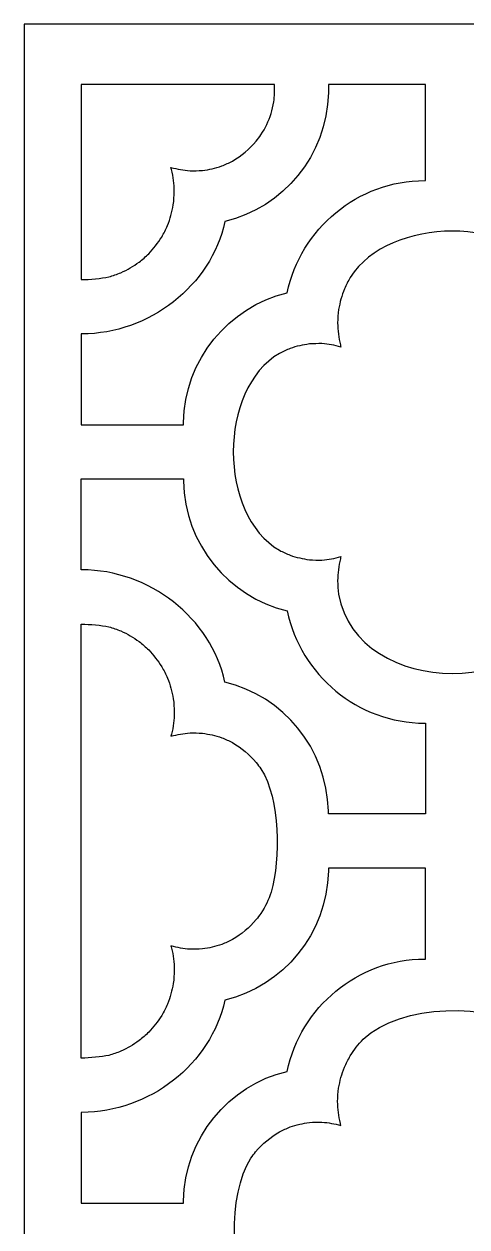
# Model space of a CAD drawing. Header units: centimetres. Extents: x 17.4 to 27.5, y -9.5 to 9.5.
# Drawn here: x 22.828 to 24.485, y 4.998 to 9.5 of the extents above; entities that cross this region are included whole.
import ezdxf

# ---------------------------------------------------------------- set-up
doc = ezdxf.new("R2010")
doc.units = ezdxf.units.CM
doc.header["$MEASUREMENT"] = 0
doc.layers.add('layer 1', color=7, linetype='Continuous')

msp = doc.modelspace()

# ---------------------------------------------------------------- linework, layer by layer
at = {"layer": 'layer 1', "color": 250}
for points, knots in [([(22.82786, 9.5), (24.38524, 9.5), (25.94264, 9.5), (27.50001, 9.5), (27.50001, 9.5), (27.50001, 3.16666), (27.50001, -3.16667), (27.50001, -9.5), (27.50001, -9.5), (25.94264, -9.5), (24.38524, -9.5), (22.82786, -9.5), (22.82786, -9.5), (22.82786, -3.16667), (22.82786, 3.16666), (22.82786, 9.5)], [0, 0, 0, 0, 0.2, 0.2, 0.2, 0.2, 0.4, 0.4, 0.4, 0.4, 0.6, 0.6, 0.6, 0.6, 1, 1, 1, 1]), ([(23.0417, 9.27418), (23.0417, 9.27418), (23.0417, 9.27418), (23.0417, 9.27418), (23.0417, 9.27418), (23.28287, 9.27418), (23.52406, 9.27418), (23.76521, 9.27418), (23.76521, 9.27418), (23.76516, 9.26861), (23.76508, 9.24272), (23.76497, 9.24018), (23.76497, 9.24018), (23.76451, 9.22983), (23.76361, 9.21946), (23.76223, 9.2087), (23.76223, 9.2087), (23.75959, 9.19372), (23.75634, 9.17958), (23.7522, 9.16487), (23.7522, 9.16487), (23.74244, 9.13586), (23.73065, 9.11116), (23.71425, 9.08536), (23.71425, 9.08536), (23.70844, 9.0775), (23.70262, 9.06965), (23.69681, 9.06179), (23.69681, 9.06179), (23.67017, 9.03073), (23.64267, 9.00774), (23.60743, 8.98722), (23.60743, 8.98722), (23.59425, 8.98036), (23.58133, 8.97447), (23.56755, 8.96895), (23.56755, 8.96895), (23.54329, 8.96063), (23.5207, 8.95536), (23.49528, 8.95209), (23.49528, 8.95209), (23.4796, 8.95089), (23.46464, 8.95051), (23.44892, 8.95092), (23.44892, 8.95092), (23.42392, 8.95285), (23.4015, 8.95678), (23.37749, 8.96355), (23.37749, 8.96355), (23.37828, 8.96094), (23.37905, 8.95829), (23.37981, 8.95561), (23.37981, 8.95561), (23.38619, 8.92774), (23.38936, 8.90206), (23.39007, 8.87346), (23.39007, 8.87346), (23.38963, 8.85641), (23.38843, 8.84018), (23.3863, 8.82329), (23.3863, 8.82329), (23.38142, 8.79587), (23.37459, 8.77153), (23.36447, 8.74562), (23.36447, 8.74562), (23.35785, 8.73086), (23.35086, 8.71707), (23.34286, 8.70302), (23.34286, 8.70302), (23.3282, 8.67998), (23.31288, 8.66027), (23.29418, 8.64046), (23.29418, 8.64046), (23.28258, 8.62932), (23.27102, 8.61915), (23.25844, 8.60915), (23.25844, 8.60915), (23.23633, 8.59325), (23.21488, 8.58074), (23.19015, 8.56942), (23.19015, 8.56942), (23.17511, 8.56341), (23.1605, 8.55842), (23.14496, 8.55394), (23.14496, 8.55394), (23.11739, 8.54747), (23.07218, 8.54427), (23.04392, 8.54354), (23.04392, 8.54354), (23.04369, 8.54357), (23.04282, 8.54357), (23.0417, 8.54357), (23.0417, 8.54357), (23.0417, 8.7871), (23.0417, 9.03064), (23.0417, 9.27418)], [0, 0, 0, 0, 0.04, 0.04, 0.04, 0.04, 0.08, 0.08, 0.08, 0.08, 0.12, 0.12, 0.12, 0.12, 0.16, 0.16, 0.16, 0.16, 0.2, 0.2, 0.2, 0.2, 0.24, 0.24, 0.24, 0.24, 0.28, 0.28, 0.28, 0.28, 0.32, 0.32, 0.32, 0.32, 0.36, 0.36, 0.36, 0.36, 0.4, 0.4, 0.4, 0.4, 0.44, 0.44, 0.44, 0.44, 0.48, 0.48, 0.48, 0.48, 0.52, 0.52, 0.52, 0.52, 0.56, 0.56, 0.56, 0.56, 0.6, 0.6, 0.6, 0.6, 0.64, 0.64, 0.64, 0.64, 0.68, 0.68, 0.68, 0.68, 0.72, 0.72, 0.72, 0.72, 0.76, 0.76, 0.76, 0.76, 0.8, 0.8, 0.8, 0.8, 0.84, 0.84, 0.84, 0.84, 0.88, 0.88, 0.88, 0.88, 0.92, 0.92, 0.92, 0.92, 1, 1, 1, 1]), ([(23.96661, 9.27418), (23.96661, 9.27418), (23.96661, 9.27418), (23.96661, 9.27418), (23.96661, 9.27418), (24.0876, 9.27418), (24.20859, 9.27418), (24.32958, 9.27418), (24.32958, 9.27418), (24.32958, 9.15426), (24.32958, 9.0343), (24.32958, 8.91437), (24.32958, 8.91437), (24.32833, 8.91437), (24.32749, 8.91437), (24.32735, 8.91437), (24.32735, 8.91437), (24.07513, 8.91437), (23.86334, 8.7338), (23.81194, 8.49401), (23.81194, 8.49401), (23.59307, 8.44201), (23.42858, 8.2446), (23.42446, 8.00883), (23.42446, 8.00883), (23.42444, 8.00769), (23.42441, 8.00432), (23.42441, 8.00058), (23.42441, 8.00058), (23.29684, 8.00058), (23.16928, 8.00058), (23.0417, 8.00058), (23.0417, 8.00058), (23.0417, 8.11387), (23.0417, 8.22714), (23.0417, 8.34043), (23.0417, 8.34043), (23.04282, 8.34043), (23.04369, 8.34043), (23.04392, 8.34043), (23.04392, 8.34043), (23.29613, 8.34043), (23.52768, 8.52103), (23.57907, 8.7608), (23.57907, 8.7608), (23.79706, 8.81257), (23.96107, 9.00853), (23.96653, 9.24299), (23.96653, 9.24299), (23.96655, 9.24487), (23.96661, 9.26954), (23.96661, 9.27418)], [0, 0, 0, 0, 0.0714286, 0.0714286, 0.0714286, 0.0714286, 0.1428571, 0.1428571, 0.1428571, 0.1428571, 0.2142857, 0.2142857, 0.2142857, 0.2142857, 0.2857143, 0.2857143, 0.2857143, 0.2857143, 0.3571429, 0.3571429, 0.3571429, 0.3571429, 0.4285714, 0.4285714, 0.4285714, 0.4285714, 0.5, 0.5, 0.5, 0.5, 0.5714286, 0.5714286, 0.5714286, 0.5714286, 0.6428571, 0.6428571, 0.6428571, 0.6428571, 0.7142857, 0.7142857, 0.7142857, 0.7142857, 0.7857143, 0.7857143, 0.7857143, 0.7857143, 0.8571429, 0.8571429, 0.8571429, 0.8571429, 1, 1, 1, 1]), ([(24.81183, 8.55178), (24.81183, 8.55178), (24.81183, 8.55178), (24.81183, 8.55178), (24.81183, 8.55178), (24.81984, 8.53773), (24.82683, 8.52394), (24.83347, 8.50917), (24.83347, 8.50917), (24.84359, 8.48328), (24.85041, 8.45893), (24.8553, 8.43154), (24.8553, 8.43154), (24.85743, 8.41461), (24.85863, 8.3984), (24.85906, 8.38134), (24.85906, 8.38134), (24.85833, 8.35277), (24.85519, 8.32706), (24.84878, 8.29922), (24.84878, 8.29922), (24.84803, 8.29651), (24.84727, 8.29389), (24.84648, 8.29128), (24.84648, 8.29128), (24.87047, 8.29804), (24.89292, 8.30194), (24.91789, 8.30391), (24.91789, 8.30391), (24.93364, 8.30429), (24.9486, 8.30391), (24.96428, 8.3027), (24.96428, 8.3027), (24.98967, 8.29944), (25.01229, 8.29416), (25.03655, 8.28584), (25.03655, 8.28584), (25.05034, 8.28036), (25.06325, 8.27444), (25.07643, 8.26759), (25.07643, 8.26759), (25.31887, 8.1264), (25.3064, 7.62012), (25.03655, 7.51222), (25.03655, 7.51222), (25.01229, 7.5039), (24.98967, 7.49865), (24.96428, 7.49537), (24.96428, 7.49537), (24.9486, 7.49415), (24.93364, 7.49379), (24.91789, 7.4942), (24.91789, 7.4942), (24.89292, 7.49612), (24.87047, 7.50005), (24.84648, 7.50681), (24.84648, 7.50681), (24.84727, 7.5042), (24.84803, 7.50155), (24.84878, 7.49891), (24.84878, 7.49891), (24.85519, 7.471), (24.85833, 7.44532), (24.85906, 7.41672), (24.85906, 7.41672), (24.85863, 7.39966), (24.85743, 7.38348), (24.8553, 7.36656), (24.8553, 7.36656), (24.78502, 6.97084), (24.07499, 6.97084), (24.00473, 7.36656), (24.00473, 7.36656), (24.00261, 7.38348), (24.00141, 7.39966), (24.00096, 7.41672), (24.00096, 7.41672), (24.00168, 7.44532), (24.00484, 7.471), (24.01123, 7.49891), (24.01123, 7.49891), (24.01197, 7.50155), (24.01277, 7.5042), (24.01356, 7.50681), (24.01356, 7.50681), (23.98954, 7.50005), (23.9671, 7.49612), (23.94213, 7.4942), (23.94213, 7.4942), (23.92641, 7.49379), (23.91146, 7.49415), (23.89575, 7.49537), (23.89575, 7.49537), (23.87034, 7.49865), (23.84771, 7.5039), (23.82349, 7.51222), (23.82349, 7.51222), (23.8097, 7.51773), (23.79679, 7.52366), (23.78361, 7.5305), (23.78361, 7.5305), (23.55284, 7.66486), (23.55323, 8.13343), (23.78361, 8.26759), (23.78361, 8.26759), (23.79679, 8.27444), (23.8097, 8.28036), (23.82349, 8.28584), (23.82349, 8.28584), (23.84771, 8.29416), (23.87034, 8.29944), (23.89575, 8.3027), (23.89575, 8.3027), (23.91146, 8.30391), (23.92641, 8.30429), (23.94213, 8.30391), (23.94213, 8.30391), (23.9671, 8.30194), (23.98954, 8.29804), (24.01356, 8.29128), (24.01356, 8.29128), (24.01277, 8.29389), (24.01197, 8.29651), (24.01123, 8.29922), (24.01123, 8.29922), (24.00484, 8.32706), (24.00168, 8.35277), (24.00096, 8.38134), (24.00096, 8.38134), (24.00141, 8.3984), (24.00261, 8.41461), (24.00473, 8.43154), (24.00473, 8.43154), (24.0096, 8.45893), (24.01643, 8.48328), (24.02658, 8.50917), (24.02658, 8.50917), (24.03317, 8.52394), (24.04019, 8.53773), (24.0482, 8.55178), (24.0482, 8.55178), (24.19484, 8.78257), (24.66501, 8.78287), (24.81183, 8.55178)], [0, 0, 0, 0, 0.027027, 0.027027, 0.027027, 0.027027, 0.0540541, 0.0540541, 0.0540541, 0.0540541, 0.0810811, 0.0810811, 0.0810811, 0.0810811, 0.1081081, 0.1081081, 0.1081081, 0.1081081, 0.1351351, 0.1351351, 0.1351351, 0.1351351, 0.1621622, 0.1621622, 0.1621622, 0.1621622, 0.1891892, 0.1891892, 0.1891892, 0.1891892, 0.2162162, 0.2162162, 0.2162162, 0.2162162, 0.2432432, 0.2432432, 0.2432432, 0.2432432, 0.2702703, 0.2702703, 0.2702703, 0.2702703, 0.2972973, 0.2972973, 0.2972973, 0.2972973, 0.3243243, 0.3243243, 0.3243243, 0.3243243, 0.3513514, 0.3513514, 0.3513514, 0.3513514, 0.3783784, 0.3783784, 0.3783784, 0.3783784, 0.4054054, 0.4054054, 0.4054054, 0.4054054, 0.4324324, 0.4324324, 0.4324324, 0.4324324, 0.4594595, 0.4594595, 0.4594595, 0.4594595, 0.4864865, 0.4864865, 0.4864865, 0.4864865, 0.5135135, 0.5135135, 0.5135135, 0.5135135, 0.5405405, 0.5405405, 0.5405405, 0.5405405, 0.5675676, 0.5675676, 0.5675676, 0.5675676, 0.5945946, 0.5945946, 0.5945946, 0.5945946, 0.6216216, 0.6216216, 0.6216216, 0.6216216, 0.6486486, 0.6486486, 0.6486486, 0.6486486, 0.6756757, 0.6756757, 0.6756757, 0.6756757, 0.7027027, 0.7027027, 0.7027027, 0.7027027, 0.7297297, 0.7297297, 0.7297297, 0.7297297, 0.7567568, 0.7567568, 0.7567568, 0.7567568, 0.7837838, 0.7837838, 0.7837838, 0.7837838, 0.8108108, 0.8108108, 0.8108108, 0.8108108, 0.8378378, 0.8378378, 0.8378378, 0.8378378, 0.8648649, 0.8648649, 0.8648649, 0.8648649, 0.8918919, 0.8918919, 0.8918919, 0.8918919, 0.9189189, 0.9189189, 0.9189189, 0.9189189, 0.9459459, 0.9459459, 0.9459459, 0.9459459, 1, 1, 1, 1]), ([(23.96661, 6.54389), (23.96661, 6.54389), (23.96661, 6.54389), (23.96661, 6.54389), (23.96661, 6.54389), (24.0876, 6.54389), (24.20859, 6.54389), (24.32958, 6.54389), (24.32958, 6.54389), (24.32958, 6.65715), (24.32958, 6.77045), (24.32958, 6.88371), (24.32958, 6.88371), (24.32833, 6.88371), (24.32749, 6.88371), (24.32735, 6.88371), (24.32735, 6.88371), (24.07513, 6.88371), (23.86334, 7.06429), (23.81194, 7.30408), (23.81194, 7.30408), (23.59307, 7.35605), (23.42858, 7.55349), (23.42446, 7.78924), (23.42446, 7.78924), (23.42444, 7.79038), (23.42441, 7.79381), (23.42441, 7.79751), (23.42441, 7.79751), (23.29684, 7.79751), (23.16928, 7.79751), (23.0417, 7.79751), (23.0417, 7.79751), (23.0417, 7.68422), (23.0417, 7.57092), (23.0417, 7.45763), (23.0417, 7.45763), (23.04282, 7.45766), (23.04369, 7.45766), (23.04392, 7.45766), (23.04392, 7.45766), (23.29613, 7.45766), (23.52768, 7.27707), (23.57907, 7.03729), (23.57907, 7.03729), (23.79706, 6.98551), (23.96107, 6.78953), (23.96653, 6.55507), (23.96653, 6.55507), (23.96655, 6.55319), (23.96661, 6.54855), (23.96661, 6.54389)], [0, 0, 0, 0, 0.0714286, 0.0714286, 0.0714286, 0.0714286, 0.1428571, 0.1428571, 0.1428571, 0.1428571, 0.2142857, 0.2142857, 0.2142857, 0.2142857, 0.2857143, 0.2857143, 0.2857143, 0.2857143, 0.3571429, 0.3571429, 0.3571429, 0.3571429, 0.4285714, 0.4285714, 0.4285714, 0.4285714, 0.5, 0.5, 0.5, 0.5, 0.5714286, 0.5714286, 0.5714286, 0.5714286, 0.6428571, 0.6428571, 0.6428571, 0.6428571, 0.7142857, 0.7142857, 0.7142857, 0.7142857, 0.7857143, 0.7857143, 0.7857143, 0.7857143, 0.8571429, 0.8571429, 0.8571429, 0.8571429, 1, 1, 1, 1]), ([(23.71425, 6.71273), (23.71425, 6.71273), (23.71425, 6.71273), (23.71425, 6.71273), (23.71425, 6.71273), (23.70844, 6.72059), (23.70262, 6.72845), (23.69681, 6.73627), (23.69681, 6.73627), (23.67017, 6.76733), (23.64267, 6.79034), (23.60743, 6.81087), (23.60743, 6.81087), (23.59425, 6.81771), (23.58133, 6.82361), (23.56755, 6.82912), (23.56755, 6.82912), (23.54329, 6.83746), (23.5207, 6.8427), (23.49528, 6.84597), (23.49528, 6.84597), (23.4796, 6.84719), (23.46464, 6.84758), (23.44892, 6.84714), (23.44892, 6.84714), (23.42392, 6.84524), (23.4015, 6.84129), (23.37749, 6.83453), (23.37749, 6.83453), (23.37828, 6.83716), (23.37905, 6.8398), (23.37981, 6.84246), (23.37981, 6.84246), (23.38619, 6.87033), (23.38936, 6.89602), (23.39007, 6.92463), (23.39007, 6.92463), (23.38963, 6.94168), (23.38843, 6.95786), (23.3863, 6.97478), (23.3863, 6.97478), (23.38142, 7.00223), (23.37459, 7.02653), (23.36447, 7.05244), (23.36447, 7.05244), (23.35785, 7.06724), (23.35086, 7.08102), (23.34286, 7.09511), (23.34286, 7.09511), (23.3282, 7.11811), (23.31288, 7.13778), (23.29418, 7.1576), (23.29418, 7.1576), (23.28258, 7.16875), (23.27102, 7.17894), (23.25844, 7.18891), (23.25844, 7.18891), (23.23633, 7.20485), (23.21488, 7.21735), (23.19015, 7.22864), (23.19015, 7.22864), (23.17511, 7.23465), (23.1605, 7.23967), (23.14496, 7.24414), (23.14496, 7.24414), (23.11739, 7.25062), (23.07218, 7.25381), (23.04392, 7.25452), (23.04392, 7.25452), (23.04369, 7.25452), (23.04282, 7.25452), (23.0417, 7.25452), (23.0417, 7.25452), (23.0417, 7.25452), (23.0417, 5.63022), (23.0417, 5.63022), (23.0417, 5.63022), (23.04282, 5.63022), (23.04369, 5.63022), (23.04392, 5.63022), (23.04392, 5.63022), (23.07218, 5.63091), (23.11739, 5.63411), (23.14496, 5.64057), (23.14496, 5.64057), (23.1605, 5.64504), (23.17511, 5.65006), (23.19015, 5.65607), (23.19015, 5.65607), (23.21488, 5.6674), (23.23633, 5.67987), (23.25844, 5.69581), (23.25844, 5.69581), (23.27102, 5.7058), (23.28258, 5.71594), (23.29418, 5.72711), (23.29418, 5.72711), (23.31288, 5.74692), (23.3282, 5.7666), (23.34286, 5.78964), (23.34286, 5.78964), (23.35086, 5.80371), (23.35785, 5.81748), (23.36447, 5.83228), (23.36447, 5.83228), (23.37459, 5.85818), (23.38142, 5.88249), (23.3863, 5.90993), (23.3863, 5.90993), (23.38843, 5.92685), (23.38963, 5.94303), (23.39007, 5.96009), (23.39007, 5.96009), (23.38936, 5.98869), (23.38619, 6.01438), (23.37981, 6.04223), (23.37981, 6.04223), (23.37905, 6.04491), (23.37828, 6.04757), (23.37749, 6.05019), (23.37749, 6.05019), (23.4015, 6.0434), (23.42392, 6.03947), (23.44892, 6.03757), (23.44892, 6.03757), (23.46464, 6.03716), (23.4796, 6.03753), (23.49528, 6.03875), (23.49528, 6.03875), (23.5207, 6.04203), (23.54329, 6.04725), (23.56755, 6.05559), (23.56755, 6.05559), (23.58133, 6.0611), (23.59425, 6.067), (23.60743, 6.07384), (23.60743, 6.07384), (23.64267, 6.09438), (23.67017, 6.11738), (23.69681, 6.14844), (23.69681, 6.14844), (23.70262, 6.1563), (23.70844, 6.16416), (23.71425, 6.17198), (23.71425, 6.17198), (23.73065, 6.19778), (23.74244, 6.22251), (23.7522, 6.25152), (23.7522, 6.25152), (23.78754, 6.37682), (23.78708, 6.59812), (23.71425, 6.71273)], [0, 0, 0, 0, 0.025641, 0.025641, 0.025641, 0.025641, 0.0512821, 0.0512821, 0.0512821, 0.0512821, 0.0769231, 0.0769231, 0.0769231, 0.0769231, 0.1025641, 0.1025641, 0.1025641, 0.1025641, 0.1282051, 0.1282051, 0.1282051, 0.1282051, 0.1538462, 0.1538462, 0.1538462, 0.1538462, 0.1794872, 0.1794872, 0.1794872, 0.1794872, 0.2051282, 0.2051282, 0.2051282, 0.2051282, 0.2307692, 0.2307692, 0.2307692, 0.2307692, 0.2564103, 0.2564103, 0.2564103, 0.2564103, 0.2820513, 0.2820513, 0.2820513, 0.2820513, 0.3076923, 0.3076923, 0.3076923, 0.3076923, 0.3333333, 0.3333333, 0.3333333, 0.3333333, 0.3589744, 0.3589744, 0.3589744, 0.3589744, 0.3846154, 0.3846154, 0.3846154, 0.3846154, 0.4102564, 0.4102564, 0.4102564, 0.4102564, 0.4358974, 0.4358974, 0.4358974, 0.4358974, 0.4615385, 0.4615385, 0.4615385, 0.4615385, 0.4871795, 0.4871795, 0.4871795, 0.4871795, 0.5128205, 0.5128205, 0.5128205, 0.5128205, 0.5384615, 0.5384615, 0.5384615, 0.5384615, 0.5641026, 0.5641026, 0.5641026, 0.5641026, 0.5897436, 0.5897436, 0.5897436, 0.5897436, 0.6153846, 0.6153846, 0.6153846, 0.6153846, 0.6410256, 0.6410256, 0.6410256, 0.6410256, 0.6666667, 0.6666667, 0.6666667, 0.6666667, 0.6923077, 0.6923077, 0.6923077, 0.6923077, 0.7179487, 0.7179487, 0.7179487, 0.7179487, 0.7435897, 0.7435897, 0.7435897, 0.7435897, 0.7692308, 0.7692308, 0.7692308, 0.7692308, 0.7948718, 0.7948718, 0.7948718, 0.7948718, 0.8205128, 0.8205128, 0.8205128, 0.8205128, 0.8461538, 0.8461538, 0.8461538, 0.8461538, 0.8717949, 0.8717949, 0.8717949, 0.8717949, 0.8974359, 0.8974359, 0.8974359, 0.8974359, 0.9230769, 0.9230769, 0.9230769, 0.9230769, 0.9487179, 0.9487179, 0.9487179, 0.9487179, 1, 1, 1, 1]), ([(23.96661, 6.34082), (23.96661, 6.34082), (23.96661, 6.34082), (23.96661, 6.34082), (23.96661, 6.34082), (24.0876, 6.34082), (24.20859, 6.34082), (24.32958, 6.34082), (24.32958, 6.34082), (24.32958, 6.22757), (24.32958, 6.11429), (24.32958, 6.001), (24.32958, 6.001), (24.32833, 6.001), (24.32749, 6.00102), (24.32735, 6.00102), (24.32735, 6.00102), (24.07513, 6.00102), (23.86334, 5.82042), (23.81194, 5.58063), (23.81194, 5.58063), (23.59307, 5.52866), (23.42858, 5.33122), (23.42446, 5.09547), (23.42446, 5.09547), (23.42444, 5.09431), (23.42441, 5.09094), (23.42441, 5.0872), (23.42441, 5.0872), (23.29684, 5.0872), (23.16928, 5.0872), (23.0417, 5.0872), (23.0417, 5.0872), (23.0417, 5.2005), (23.0417, 5.31379), (23.0417, 5.42708), (23.0417, 5.42708), (23.04282, 5.42708), (23.04369, 5.42705), (23.04392, 5.42705), (23.04392, 5.42705), (23.29613, 5.42705), (23.52768, 5.60765), (23.57907, 5.84742), (23.57907, 5.84742), (23.79706, 5.8992), (23.96107, 6.09518), (23.96653, 6.32964), (23.96653, 6.32964), (23.96655, 6.33152), (23.96661, 6.33615), (23.96661, 6.34082)], [0, 0, 0, 0, 0.0714286, 0.0714286, 0.0714286, 0.0714286, 0.1428571, 0.1428571, 0.1428571, 0.1428571, 0.2142857, 0.2142857, 0.2142857, 0.2142857, 0.2857143, 0.2857143, 0.2857143, 0.2857143, 0.3571429, 0.3571429, 0.3571429, 0.3571429, 0.4285714, 0.4285714, 0.4285714, 0.4285714, 0.5, 0.5, 0.5, 0.5, 0.5714286, 0.5714286, 0.5714286, 0.5714286, 0.6428571, 0.6428571, 0.6428571, 0.6428571, 0.7142857, 0.7142857, 0.7142857, 0.7142857, 0.7857143, 0.7857143, 0.7857143, 0.7857143, 0.8571429, 0.8571429, 0.8571429, 0.8571429, 1, 1, 1, 1]), ([(24.72744, 4.23907), (24.72744, 4.23907), (24.72744, 4.23907), (24.72744, 4.23907), (24.72744, 4.23907), (24.74002, 4.24908), (24.75159, 4.25921), (24.76318, 4.27038), (24.76318, 4.27038), (24.78186, 4.29021), (24.7972, 4.30989), (24.81183, 4.33293), (24.81183, 4.33293), (24.81984, 4.34699), (24.82683, 4.36077), (24.83347, 4.37554), (24.83347, 4.37554), (24.84359, 4.40143), (24.85041, 4.42578), (24.8553, 4.45318), (24.8553, 4.45318), (24.85743, 4.47013), (24.85863, 4.48631), (24.85906, 4.50337), (24.85906, 4.50337), (24.85833, 4.53197), (24.85519, 4.55766), (24.84878, 4.58553), (24.84878, 4.58553), (24.84803, 4.5882), (24.84727, 4.59082), (24.84648, 4.59343), (24.84648, 4.59343), (24.87047, 4.58667), (24.89292, 4.58274), (24.91789, 4.58084), (24.91789, 4.58084), (24.93364, 4.58042), (24.9486, 4.5808), (24.96428, 4.58201), (24.96428, 4.58201), (24.98967, 4.5853), (25.01229, 4.59055), (25.03655, 4.59887), (25.03655, 4.59887), (25.05034, 4.60438), (25.06325, 4.61028), (25.07643, 4.61714), (25.07643, 4.61714), (25.11167, 4.63765), (25.13918, 4.66065), (25.16581, 4.6917), (25.16581, 4.6917), (25.17163, 4.69956), (25.17744, 4.70742), (25.18326, 4.71528), (25.18326, 4.71528), (25.26484, 4.84367), (25.26484, 5.12768), (25.18326, 5.25609), (25.18326, 5.25609), (25.17744, 5.26391), (25.17163, 5.27177), (25.16581, 5.27965), (25.16581, 5.27965), (25.13918, 5.3107), (25.11167, 5.33371), (25.07643, 5.35421), (25.07643, 5.35421), (25.06325, 5.36106), (25.05034, 5.36701), (25.03655, 5.3725), (25.03655, 5.3725), (25.01229, 5.38081), (24.98967, 5.38606), (24.96428, 5.38934), (24.96428, 5.38934), (24.9486, 5.39056), (24.93364, 5.39094), (24.91789, 5.39051), (24.91789, 5.39051), (24.89292, 5.38859), (24.87047, 5.38466), (24.84648, 5.3779), (24.84648, 5.3779), (24.84727, 5.38051), (24.84803, 5.38316), (24.84878, 5.38582), (24.84878, 5.38582), (24.85519, 5.41371), (24.85833, 5.43939), (24.85906, 5.46799), (24.85906, 5.46799), (24.85863, 5.48506), (24.85743, 5.50123), (24.8553, 5.51816), (24.8553, 5.51816), (24.85041, 5.54558), (24.84359, 5.5699), (24.83347, 5.59581), (24.83347, 5.59581), (24.82683, 5.61058), (24.81984, 5.62438), (24.81183, 5.63843), (24.81183, 5.63843), (24.7972, 5.66147), (24.78186, 5.68115), (24.76318, 5.70097), (24.76318, 5.70097), (24.75159, 5.71213), (24.74002, 5.72228), (24.72744, 5.73226), (24.72744, 5.73226), (24.57465, 5.84224), (24.23454, 5.8337), (24.09685, 5.70097), (24.09685, 5.70097), (24.07816, 5.68115), (24.06285, 5.66147), (24.0482, 5.63843), (24.0482, 5.63843), (24.04019, 5.62438), (24.03317, 5.61058), (24.02658, 5.59581), (24.02658, 5.59581), (24.01643, 5.5699), (24.0096, 5.54558), (24.00473, 5.51816), (24.00473, 5.51816), (24.00261, 5.50123), (24.00141, 5.48506), (24.00096, 5.46799), (24.00096, 5.46799), (24.00168, 5.43939), (24.00484, 5.41371), (24.01123, 5.38582), (24.01123, 5.38582), (24.01197, 5.38316), (24.01277, 5.38051), (24.01356, 5.3779), (24.01356, 5.3779), (23.98954, 5.38466), (23.9671, 5.38859), (23.94213, 5.39051), (23.94213, 5.39051), (23.92641, 5.39094), (23.91146, 5.39056), (23.89575, 5.38934), (23.89575, 5.38934), (23.87034, 5.38606), (23.84771, 5.38081), (23.82349, 5.3725), (23.82349, 5.3725), (23.8097, 5.36701), (23.79679, 5.36106), (23.78361, 5.35421), (23.78361, 5.35421), (23.74837, 5.33371), (23.72086, 5.3107), (23.69423, 5.27965), (23.69423, 5.27965), (23.68841, 5.27177), (23.6826, 5.26391), (23.67677, 5.25609), (23.67677, 5.25609), (23.58843, 5.11703), (23.59559, 4.82489), (23.69423, 4.6917), (23.69423, 4.6917), (23.72086, 4.66065), (23.74837, 4.63765), (23.78361, 4.61714), (23.78361, 4.61714), (23.79679, 4.61028), (23.8097, 4.60438), (23.82349, 4.59887), (23.82349, 4.59887), (23.84771, 4.59055), (23.87034, 4.5853), (23.89575, 4.58201), (23.89575, 4.58201), (23.91146, 4.5808), (23.92641, 4.58042), (23.94213, 4.58084), (23.94213, 4.58084), (23.9671, 4.58274), (23.98954, 4.58667), (24.01356, 4.59343), (24.01356, 4.59343), (24.01277, 4.59082), (24.01197, 4.5882), (24.01123, 4.58553), (24.01123, 4.58553), (24.00484, 4.55766), (24.00168, 4.53197), (24.00096, 4.50337), (24.00096, 4.50337), (24.00141, 4.48631), (24.00261, 4.47013), (24.00473, 4.45318), (24.00473, 4.45318), (24.0096, 4.42578), (24.01643, 4.40143), (24.02658, 4.37554), (24.02658, 4.37554), (24.03317, 4.36077), (24.04019, 4.34699), (24.0482, 4.33293), (24.0482, 4.33293), (24.06285, 4.30989), (24.07816, 4.29021), (24.09685, 4.27038), (24.09685, 4.27038), (24.10842, 4.25921), (24.12002, 4.24908), (24.1326, 4.23907), (24.1326, 4.23907), (24.27178, 4.1389), (24.58821, 4.13887), (24.72744, 4.23907)], [0, 0, 0, 0, 0.0178571, 0.0178571, 0.0178571, 0.0178571, 0.0357143, 0.0357143, 0.0357143, 0.0357143, 0.0535714, 0.0535714, 0.0535714, 0.0535714, 0.0714286, 0.0714286, 0.0714286, 0.0714286, 0.0892857, 0.0892857, 0.0892857, 0.0892857, 0.1071429, 0.1071429, 0.1071429, 0.1071429, 0.125, 0.125, 0.125, 0.125, 0.1428571, 0.1428571, 0.1428571, 0.1428571, 0.1607143, 0.1607143, 0.1607143, 0.1607143, 0.1785714, 0.1785714, 0.1785714, 0.1785714, 0.1964286, 0.1964286, 0.1964286, 0.1964286, 0.2142857, 0.2142857, 0.2142857, 0.2142857, 0.2321429, 0.2321429, 0.2321429, 0.2321429, 0.25, 0.25, 0.25, 0.25, 0.2678571, 0.2678571, 0.2678571, 0.2678571, 0.2857143, 0.2857143, 0.2857143, 0.2857143, 0.3035714, 0.3035714, 0.3035714, 0.3035714, 0.3214286, 0.3214286, 0.3214286, 0.3214286, 0.3392857, 0.3392857, 0.3392857, 0.3392857, 0.3571429, 0.3571429, 0.3571429, 0.3571429, 0.375, 0.375, 0.375, 0.375, 0.3928571, 0.3928571, 0.3928571, 0.3928571, 0.4107143, 0.4107143, 0.4107143, 0.4107143, 0.4285714, 0.4285714, 0.4285714, 0.4285714, 0.4464286, 0.4464286, 0.4464286, 0.4464286, 0.4642857, 0.4642857, 0.4642857, 0.4642857, 0.4821429, 0.4821429, 0.4821429, 0.4821429, 0.5, 0.5, 0.5, 0.5, 0.5178571, 0.5178571, 0.5178571, 0.5178571, 0.5357143, 0.5357143, 0.5357143, 0.5357143, 0.5535714, 0.5535714, 0.5535714, 0.5535714, 0.5714286, 0.5714286, 0.5714286, 0.5714286, 0.5892857, 0.5892857, 0.5892857, 0.5892857, 0.6071429, 0.6071429, 0.6071429, 0.6071429, 0.625, 0.625, 0.625, 0.625, 0.6428571, 0.6428571, 0.6428571, 0.6428571, 0.6607143, 0.6607143, 0.6607143, 0.6607143, 0.6785714, 0.6785714, 0.6785714, 0.6785714, 0.6964286, 0.6964286, 0.6964286, 0.6964286, 0.7142857, 0.7142857, 0.7142857, 0.7142857, 0.7321429, 0.7321429, 0.7321429, 0.7321429, 0.75, 0.75, 0.75, 0.75, 0.7678571, 0.7678571, 0.7678571, 0.7678571, 0.7857143, 0.7857143, 0.7857143, 0.7857143, 0.8035714, 0.8035714, 0.8035714, 0.8035714, 0.8214286, 0.8214286, 0.8214286, 0.8214286, 0.8392857, 0.8392857, 0.8392857, 0.8392857, 0.8571429, 0.8571429, 0.8571429, 0.8571429, 0.875, 0.875, 0.875, 0.875, 0.8928571, 0.8928571, 0.8928571, 0.8928571, 0.9107143, 0.9107143, 0.9107143, 0.9107143, 0.9285714, 0.9285714, 0.9285714, 0.9285714, 0.9464286, 0.9464286, 0.9464286, 0.9464286, 0.9642857, 0.9642857, 0.9642857, 0.9642857, 1, 1, 1, 1])]:
    msp.add_open_spline(points, degree=3, knots=knots, dxfattribs=at)

doc.saveas('drawing.dxf')
